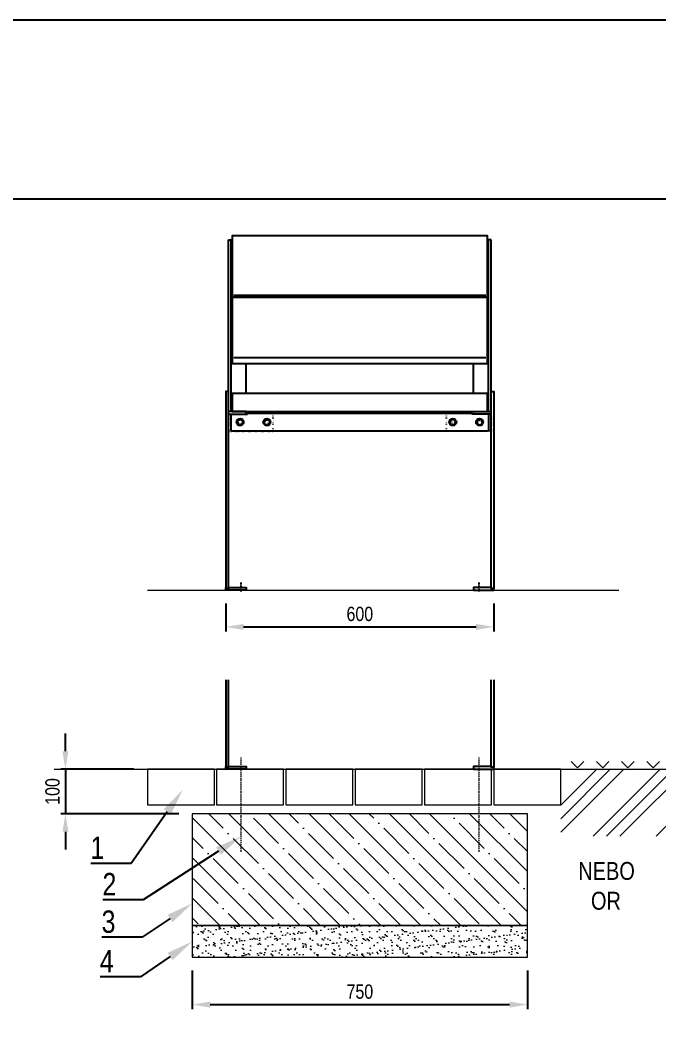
# Model space of a CAD drawing. Header units: millimetres. Extents: x 5064 to 11004, y 3085 to 7285.
# Drawn here: x 6582 to 8011, y 5032 to 7285 of the extents above; entities that cross this region are included whole.
import ezdxf
from ezdxf import colors
from ezdxf.entities.mleader import LeaderData, LeaderLine
from ezdxf.math import Vec2, Vec3

# ---------------------------------------------------------------- set-up
doc = ezdxf.new("R2010")
doc.units = ezdxf.units.MM
doc.header["$LTSCALE"] = 0.3
doc.linetypes.add('ACAD_ISO07W100', pattern=[3.5, 0.5, -3])
doc.linetypes.add('DashDot', pattern=[15, 9, -3, 0, -3])
doc.layers.add('Nekreslit', color=6, linetype='Continuous', plot=False)
doc.layers.add('POSTAVY ATD', color=8, linetype='Continuous')
doc.layers.add('SRAFY', color=251, linetype='Continuous', lineweight=13)
doc.styles.add('SEACAD_Arial', font='arial.ttf', dxfattribs={"width": 0.8})
doc.dimstyles.new('ISO-25', dxfattribs={"dimtxt": 1.6, "dimasz": 2, "dimexe": 0.5, "dimexo": 1.5, "dimtad": 1, "dimdec": 0, "dimtxsty": 'SEACAD_Arial', "dimcen": 2, "dimadec": 0, "dimazin": 0, "dimtfac": 1, "dimtdec": 0, "dimtmove": 0, "dimatfit": 3, "dimfxl": 1, "dimarcsym": 0})

# ---------------------------------------------------------------- blocks, each defined once
blk = doc.blocks.new('*D140')
at = {"color": 0, "lineweight": -2, "transparency": 16777216}
for p, q in [((6967, 5160.1), (6967, 5073.8)), ((7717, 5160.1), (7717, 5073.8)), ((7007, 5083.8), (7677, 5083.8))]:
    blk.add_line(p, q, dxfattribs=at)
at = {"color": 0, "transparency": 16777216}
for points in [[(7007, 5090.5), (7007, 5077.1), (6967, 5083.8)], [(7677, 5090.5), (7677, 5077.1), (7717, 5083.8)]]:
    blk.add_solid(points, dxfattribs=at)
at = {"layer": 'Defpoints', "color": 0, "transparency": 16777216}
for p in [(6967, 5190.1), (7717, 5190.1), (7717, 5083.8)]:
    blk.add_point(p, dxfattribs=at)
at = {"color": 0, "transparency": 16777216, "insert": (7342, 5112.7), "char_height": 32, "attachment_point": 5, "style": 'SEACAD_Arial'}
blk.add_mtext('750', dxfattribs=at)
blk = doc.blocks.new('*D142')
at = {"color": 0, "lineweight": -2, "transparency": 16777216}
for p, q in [((7041.9, 5980.4), (7041.9, 5918.5)), ((7641.9, 5980.4), (7641.9, 5918.5)), ((7081.9, 5928.5), (7601.9, 5928.5))]:
    blk.add_line(p, q, dxfattribs=at)
at = {"color": 0, "transparency": 16777216}
for points in [[(7081.9, 5935.2), (7081.9, 5921.8), (7041.9, 5928.5)], [(7601.9, 5935.2), (7601.9, 5921.8), (7641.9, 5928.5)]]:
    blk.add_solid(points, dxfattribs=at)
at = {"layer": 'Defpoints', "color": 0, "transparency": 16777216}
for p in [(7041.9, 6010.4), (7641.9, 6010.4), (7641.9, 5928.5)]:
    blk.add_point(p, dxfattribs=at)
at = {"color": 0, "transparency": 16777216, "insert": (7341.9, 5957.3), "char_height": 32, "attachment_point": 5, "style": 'SEACAD_Arial'}
blk.add_mtext('600', dxfattribs=at)
blk = doc.blocks.new('*D146')
at = {"color": 0, "lineweight": -2, "transparency": 16777216}
for p, q in [((6683.1, 5650.4), (6683.1, 5690.4)), ((6836.4, 5610.4), (6673.1, 5610.4)), ((6683.1, 5610.4), (6683.1, 5510.4)), ((6937, 5510.4), (6673.1, 5510.4)), ((6683.1, 5470.4), (6683.1, 5430.4))]:
    blk.add_line(p, q, dxfattribs=at)
at = {"color": 0, "transparency": 16777216}
for points in [[(6676.4, 5650.4), (6689.8, 5650.4), (6683.1, 5610.4)], [(6676.4, 5470.4), (6689.8, 5470.4), (6683.1, 5510.4)]]:
    blk.add_solid(points, dxfattribs=at)
at = {"layer": 'Defpoints', "color": 0, "transparency": 16777216}
for p in [(6866.4, 5610.4), (6683.1, 5510.4), (6967, 5510.4)]:
    blk.add_point(p, dxfattribs=at)
at = {"color": 0, "transparency": 16777216, "insert": (6654.3, 5560.4), "char_height": 32, "attachment_point": 5, "rotation": 90, "style": 'SEACAD_Arial'}
blk.add_mtext('100', dxfattribs=at)

msp = doc.modelspace()

# ---------------------------------------------------------------- hatches: boundary and pattern name
at = {"layer": 'SRAFY', "transparency": 33554636}
h = msp.add_hatch(dxfattribs=at)
h.set_pattern_fill('TERACO', color=256, scale=20)
h.set_pattern_definition([(45, (-204.013, 295.79), (-28.28427, 28.28427), [20, -20]), (135, (-147.444, 295.79), (-28.28427, -28.28427), [20, -20])])
h.paths.add_polyline_path([(7790.9, 5610.4), (7790.9, 5633.5), (9037.5, 5633.5), (9037.5, 5610.5)])
h = msp.add_hatch(dxfattribs=at)
h.set_pattern_fill('GOST_GROUND', color=256, scale=10)
h.set_pattern_definition([(45, (5064.41, 3085.28), (141.4214, 0), [200]), (45, (5094.41, 3085.28), (141.4214, 0), [200]), (45, (5124.41, 3085.28), (141.4214, 0), [200])])
h.paths.add_polyline_path([(8067, 5560.4), (8175.9, 5560.4), (8175.9, 5610.4), (7791.4, 5610.4), (7791.4, 5460.4), (8067, 5460.4)])
h.paths.add_polyline_path([(8707.9, 5610.4), (8175.9, 5610.4), (8175.9, 5560.4), (8707.9, 5560.4)])
h.paths.add_polyline_path([(9038.2, 5610.4), (8707.9, 5610.4), (8707.9, 5560.4), (8817, 5560.4), (8817, 5460.4), (9038.2, 5460.4)])
h = msp.add_hatch(dxfattribs=at)
h.set_pattern_fill('ANSI35', color=256, scale=10, angle=90)
h.set_pattern_definition([(135, (345.99, 0), (-44.9013, -44.9013), []), (135, (345.99, 44.9), (-44.9013, -44.9013), [79.375, -15.875, 0, -15.875])])
h.paths.add_polyline_path([(6967, 5510.4), (6967, 5260.1), (7717, 5260.5), (7716.9, 5510.4)])
h = msp.add_hatch(dxfattribs=at)
h.set_pattern_fill('AR-SAND', color=256, scale=0.5)
h.set_pattern_definition([(37.5, (345.987, 0), (-0.800016, 24.47066), [0, -19.304, 0, -21.59, 0, -20.6375]), (7.5, (345.987, 0), (22.47616, 35.84126), [0, -10.414, 0, -17.399, 0, -6.6675]), (327.5, (330.366, 0), (39.54962, 0.07186), [0, -6.35, 0, -22.86, 0, -29.845]), (317.5, (330.366, 0), (38.17782, 11.14647), [0, -3.175, 0, -14.986, 0, -17.145])])
h.paths.add_polyline_path([(7717, 5190.1), (7717, 5260.1), (6967, 5260.1), (6967, 5190.1)])

# ---------------------------------------------------------------- linework, layer by layer
for p, q in [((7047.9, 6793.9), (7053.9, 6793.9)), ((7047.9, 6410.5), (7047.9, 6793.9)), ((7053.9, 6410.5), (7053.9, 6793.9)), ((7053.9, 6784.4), (7055.9, 6784.4)), ((7629.9, 6784.4), (7627.9, 6784.4)), ((7629.9, 6410.5), (7629.9, 6793.9)), ((7635.9, 6793.9), (7629.9, 6793.9)), ((7635.9, 6410.5), (7635.9, 6793.9)), ((7059.9, 6670.6), (7623.9, 6670.6)), ((7059.9, 6530.6), (7623.9, 6530.6)), ((7087.9, 6450.5), (7087.9, 6516.9)), ((7595.9, 6450.5), (7595.9, 6517.1)), ((7087.9, 6404.5), (7090.9, 6404.5)), ((7090.9, 6404.5), (7090.9, 6406.5)), ((7592.9, 6404.5), (7592.9, 6406.5)), ((7595.9, 6404.5), (7592.9, 6404.5))]:
    msp.add_line(p, q)
at = {"color": 0, "linetype": 'DashDot', "ltscale": 0.1}
for p, q in [((7075.9, 6027.4), (7075.9, 6007.4)), ((7607.9, 6027.4), (7607.9, 6007.4))]:
    msp.add_line(p, q, dxfattribs=at)
at = {"linetype": 'DashDot', "lineweight": 9}
for p, q in [((7075.9, 5636.5), (7075.9, 5425.8)), ((7607.9, 5636.5), (7607.9, 5425.8))]:
    msp.add_line(p, q, dxfattribs=at)
for points in [[(7627.9, 6666), (7627.9, 6803), (7055.9, 6803), (7055.9, 6665)], [(7047.9, 6404.5), (7087.9, 6404.5), (7087.9, 6410.5), (7047.9, 6410.5)], [(7087.9, 6406.5), (7592.9, 6406.5)], [(7635.9, 6404.5), (7595.9, 6404.5), (7595.9, 6410.5), (7635.9, 6410.5)], [(7070.4, 6392.5), (7077.4, 6392.5), (7080.9, 6386.5), (7077.4, 6380.4), (7070.4, 6380.4), (7066.9, 6386.5), (7070.4, 6392.5)], [(7130.4, 6392.5), (7137.4, 6392.5), (7140.9, 6386.5), (7137.4, 6380.4), (7130.4, 6380.4), (7126.9, 6386.5), (7130.4, 6392.5)], [(7553.4, 6392.5), (7546.4, 6392.5), (7542.9, 6386.5), (7546.4, 6380.4), (7553.4, 6380.4), (7556.9, 6386.5), (7553.4, 6392.5)], [(7613.4, 6392.5), (7606.4, 6392.5), (7602.9, 6386.5), (7606.4, 6380.4), (7613.4, 6380.4), (7616.9, 6386.5), (7613.4, 6392.5)], [(7047.9, 6016.4), (7087.9, 6016.4), (7087.9, 6010.4), (7041.9, 6010.4), (7041.9, 6016.4), (7041.9, 6016.4)], [(7635.9, 6016.4), (7595.9, 6016.4), (7595.9, 6010.4), (7641.9, 6010.4), (7641.9, 6016.4), (7641.9, 6016.4)], [(7041.9, 5810.4), (7041.9, 5614.4), (7047.9, 5614.4), (7047.9, 5810.4)], [(7641.9, 5810.4), (7641.9, 5614.4), (7635.9, 5614.4), (7635.9, 5810.4)], [(7047.9, 5616.4), (7087.9, 5616.4), (7087.9, 5610.4), (7041.9, 5610.4), (7041.9, 5616.4), (7041.9, 5616.4)], [(7635.9, 5616.4), (7595.9, 5616.4), (7595.9, 5610.4), (7641.9, 5610.4), (7641.9, 5616.4), (7641.9, 5616.4)]]:
    msp.add_lwpolyline(points)
for points in [[(7055.9, 6517.1), (7627.9, 6517.1), (7627.9, 6665), (7055.9, 6665)], [(7041.9, 6014.4), (7047.9, 6014.4), (7047.9, 6454.5), (7041.9, 6454.5)], [(7055.9, 6410.5), (7627.9, 6410.5), (7627.9, 6450.5), (7055.9, 6450.5)], [(7641.9, 6014.4), (7635.9, 6014.4), (7635.9, 6454.5), (7641.9, 6454.5)]]:
    msp.add_lwpolyline(points, close=True)
at = {"linetype": 'ACAD_ISO07W100', "ltscale": 3}
for points in [[(7047.9, 6404.5), (7047.9, 6366.5), (7145.9, 6366.5, 0.414214), (7147.9, 6368.5), (7147.9, 6404.5, 0.414214), (7145.9, 6406.5), (7087.9, 6406.5)], [(7635.9, 6404.5), (7635.9, 6366.5), (7537.9, 6366.5, -0.414214), (7535.9, 6368.5), (7535.9, 6404.5, -0.414214), (7537.9, 6406.5), (7595.9, 6406.5)]]:
    msp.add_lwpolyline(points, format="xyb", dxfattribs=at)
msp.add_lwpolyline([(7629.9, 6404.5), (7629.9, 6368.5, -0.414214), (7627.9, 6366.5), (7055.9, 6366.5, -0.414214), (7053.9, 6368.5), (7053.9, 6404.5)], format="xyb")
for centre in [(7073.9, 6386.5), (7133.9, 6386.5), (7549.9, 6386.5), (7609.9, 6386.5)]:
    msp.add_circle(centre, 8)
for centre in [(7073.9, 6386.5), (7133.9, 6386.5), (7549.9, 6386.5), (7609.9, 6386.5)]:
    msp.add_circle(centre, 4, dxfattribs=at)
at = {"layer": 'Nekreslit'}
for points in [[(5064.4, 3085.3), (11004.4, 3085.3), (11004.4, 7285.3), (5064.4, 7285.3)], [(5464.4, 3285.3), (9504.4, 3285.3), (9504.4, 6885.3), (5464.4, 6885.3)]]:
    msp.add_lwpolyline(points, close=True, dxfattribs=at)
at = {"layer": 'POSTAVY ATD', "lineweight": 9}
for p, q in [((6866.4, 6010.4), (7921.4, 6010.4)), ((6657.8, 5610.4), (9102.1, 5610.4)), ((7016.4, 5610.4), (6866.4, 5610.4)), ((6866.4, 5610.4), (6866.4, 5530.4)), ((7016.4, 5530.4), (7016.4, 5610.4)), ((7171.4, 5610.4), (7021.4, 5610.4)), ((7021.4, 5610.4), (7021.4, 5530.4)), ((7171.4, 5530.4), (7171.4, 5610.4)), ((7326.4, 5610.4), (7176.4, 5610.4)), ((7176.4, 5610.4), (7176.4, 5530.4)), ((7326.4, 5530.4), (7326.4, 5610.4)), ((7481.4, 5610.4), (7331.4, 5610.4)), ((7331.4, 5610.4), (7331.4, 5530.4)), ((7481.4, 5530.4), (7481.4, 5610.4)), ((7636.4, 5610.4), (7486.4, 5610.4)), ((7486.4, 5610.4), (7486.4, 5530.4)), ((7636.4, 5530.4), (7636.4, 5610.4)), ((7791.4, 5610.4), (7641.4, 5610.4)), ((7641.4, 5610.4), (7641.4, 5530.4)), ((7791.4, 5530.4), (7791.4, 5610.4)), ((6866.4, 5530.4), (7016.4, 5530.4)), ((7021.4, 5530.4), (7171.4, 5530.4)), ((7176.4, 5530.4), (7326.4, 5530.4)), ((7331.4, 5530.4), (7481.4, 5530.4)), ((7486.4, 5530.4), (7636.4, 5530.4)), ((7641.4, 5530.4), (7791.4, 5530.4))]:
    msp.add_line(p, q, dxfattribs=at)
for points in [[(6967, 5260.4), (7717, 5260.4), (7717, 5510.4), (6967, 5510.4)], [(6967, 5190.1), (7717, 5190.1), (7717, 5260.4), (6967, 5260.4)]]:
    msp.add_lwpolyline(points, close=True, dxfattribs=at)

# ---------------------------------------------------------------- texts
at = {"insert": (7820.5, 5402.7), "char_height": 40, "attachment_point": 1, "style": 'SEACAD_Arial'}
msp.add_mtext_dynamic_manual_height_columns('\\pi10.15757;NEBO\\P\\pi38.63233;OR', width=141.592, gutter_width=200, heights=[0], dxfattribs=at)

# ---------------------------------------------------------------- dimensions: what is measured, and where the dimension line sits
dim = msp.add_linear_dim(base=(7641.9, 5928.5), p1=(7041.9, 6010.4), p2=(7641.9, 6010.4), dimstyle='ISO-25')
dim.commit()
dim.dimension.update_dxf_attribs({"geometry": '*D142', "text_midpoint": (7341.9, 5957.3)})
dim = msp.add_linear_dim(base=(6683.1, 5510.4), p1=(6866.4, 5610.4), p2=(6967, 5510.4), angle=90, dimstyle='ISO-25')
dim.commit()
dim.dimension.update_dxf_attribs({"geometry": '*D146', "text_midpoint": (6683.1, 5560.4), "dimtype": 160})
dim = msp.add_linear_dim(base=(7717, 5083.8), p1=(6967, 5190.1), p2=(7717, 5190.1), dimstyle='ISO-25', override={"dimscale": 0, "dimtix": 0, "dimtofl": 1, "dimtmove": 0, "dimatfit": 3})
dim.commit()
dim.dimension.update_dxf_attribs({"geometry": '*D140', "text_midpoint": (7342, 5112.7)})

# ---------------------------------------------------------------- leaders
ml = msp.add_multileader_mtext('Standard')
ml.set_content('1', color=256, style='SEACAD_Arial')
ml.set_leader_properties()
ml.build(insert=Vec2(0, 0))
ml.multileader.update_dxf_attribs({"text_right_attachment_type": 6, "dogleg_length": 2, "arrow_head_size": 60, "scale": 20})
ctx = ml.context
ctx.base_point, ctx.scale, ctx.char_height, ctx.arrow_head_size, ctx.landing_gap_size, ctx.plane_origin = Vec3(6735.5, 5434.6), 20, 50, 60, 20, Vec3(7151.4, 5610.4)
ctx.right_attachment, ctx.text_align_type = 6, 2
notes = []
notes.append((ctx, [(1, (1, 1, 0), (6830.2, 5399.6), (-1, 0), 40, [(0, [(6945.5, 5564.1)], 0, [])])]))
ctx.mtext.insert, ctx.mtext.alignment, ctx.mtext.flow_direction = Vec3(6770.2, 5459.6), 3, 5
ml = msp.add_multileader_mtext('Standard')
ml.set_content('2', color=256, style='SEACAD_Arial')
ml.set_leader_properties()
ml.build(insert=Vec2(0, 0))
ml.multileader.update_dxf_attribs({"text_right_attachment_type": 6, "dogleg_length": 2, "arrow_head_size": 60, "scale": 20})
ctx = ml.context
ctx.base_point, ctx.scale, ctx.char_height, ctx.arrow_head_size, ctx.landing_gap_size, ctx.plane_origin = Vec3(6750.7, 5353.1), 20, 50, 60, 20, Vec3(7086.9, 5425.8)
ctx.right_attachment, ctx.text_align_type = 6, 2
notes.append((ctx, [(1, (1, 1, 0), (6857.1, 5318.1), (-1, 0), 40, [(0, [(7075.9, 5459.6)], 0, [])])]))
ctx.mtext.insert, ctx.mtext.alignment, ctx.mtext.flow_direction = Vec3(6797.1, 5378.1), 3, 5
ml = msp.add_multileader_mtext('Standard')
ml.set_content('3', color=256, style='SEACAD_Arial')
ml.set_leader_properties()
ml.build(insert=Vec2(0, 0))
ml.multileader.update_dxf_attribs({"text_right_attachment_type": 6, "dogleg_length": 2, "arrow_head_size": 60, "scale": 20})
ctx = ml.context
ctx.base_point, ctx.scale, ctx.char_height, ctx.arrow_head_size, ctx.landing_gap_size, ctx.plane_origin = Vec3(6748.9, 5268.9), 20, 50, 60, 20, Vec3(7085.9, 5213)
ctx.right_attachment, ctx.text_align_type = 6, 2
notes.append((ctx, [(1, (1, 1, 0), (6855.1, 5234.3), (-1, 0), 40, [(0, [(6967, 5310.1)], 0, [])])]))
ctx.mtext.insert, ctx.mtext.alignment, ctx.mtext.flow_direction = Vec3(6795.1, 5294.3), 3, 5
ml = msp.add_multileader_mtext('Standard')
ml.set_content('4', color=256, style='SEACAD_Arial')
ml.set_leader_properties()
ml.build(insert=Vec2(0, 0))
ml.multileader.update_dxf_attribs({"text_right_attachment_type": 6, "dogleg_length": 2, "arrow_head_size": 60, "scale": 20})
ctx = ml.context
ctx.base_point, ctx.scale, ctx.char_height, ctx.arrow_head_size, ctx.landing_gap_size, ctx.plane_origin = Vec3(6743.5, 5181.1), 20, 50, 60, 20, Vec3(7006.8, 5266.2)
ctx.right_attachment, ctx.text_align_type = 6, 2
notes.append((ctx, [(1, (1, 1, 0), (6851.1, 5146.1), (-1, 0), 40, [(0, [(6967, 5225.1)], 0, [])])]))
ctx.mtext.insert, ctx.mtext.alignment, ctx.mtext.flow_direction = Vec3(6791.1, 5206.1), 3, 5
for ctx, leaders in notes:
    for number, flags, end, landing, length, lines in leaders:
        leader = LeaderData()
        leader.index, (leader.has_last_leader_line, leader.has_dogleg_vector, leader.attachment_direction) = number, flags
        leader.last_leader_point, leader.dogleg_vector, leader.dogleg_length = Vec3(end), Vec3(landing), length
        for number, points, colour, breaks in lines:
            line = LeaderLine()
            line.index, line.vertices, line.color, line.breaks = number, Vec3.list(points), colors.encode_raw_color(colour), breaks
            leader.lines.append(line)
        ctx.leaders.append(leader)

doc.saveas('drawing.dxf')
